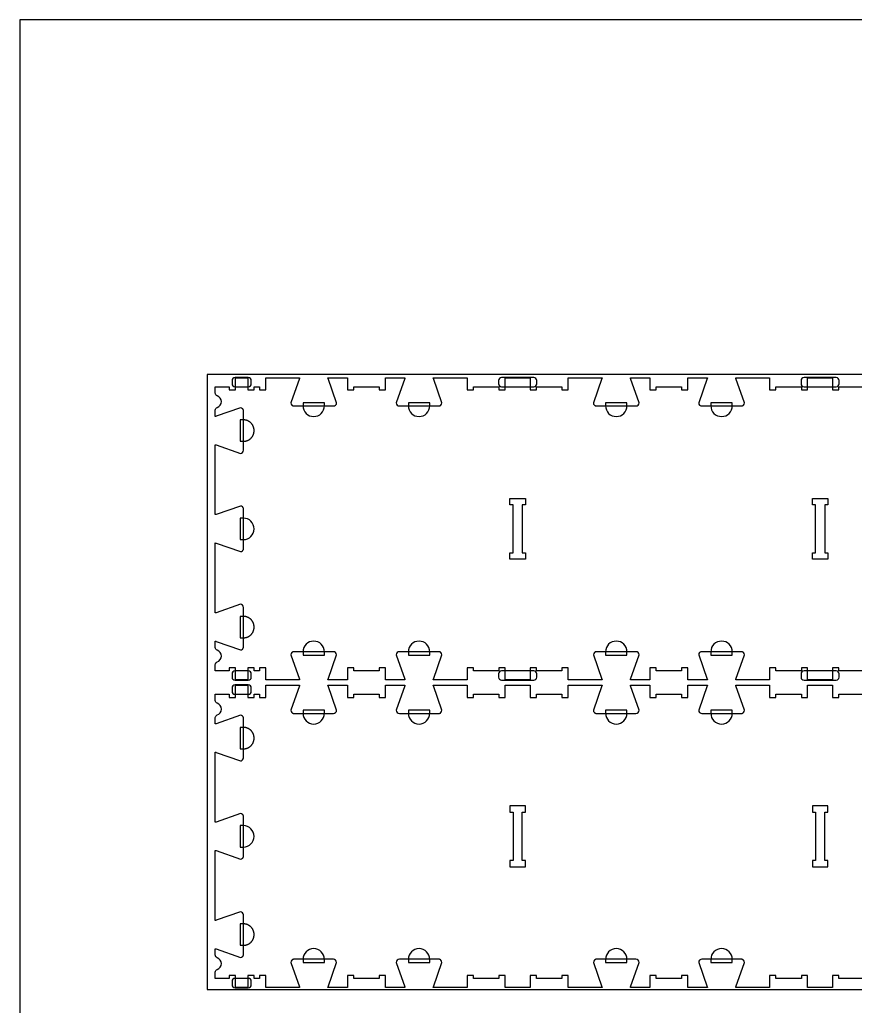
# Model space of a CAD drawing. Extents: x -37379 to -34195, y -10461 to -4867.
# Drawn here: x -37379 to -35721, y -6824 to -4867 of the extents above; entities that cross this region are included whole.
import ezdxf

# ---------------------------------------------------------------- set-up
doc = ezdxf.new("R2010")
doc.units = 0
for name, color, linetype in [('0_SHEET_SPRUCEPLY_2440X122', 1, 'CONTINUOUS'), ('3_ANYTOOL_CUTTHROUGH_INSID', 4, 'CONTINUOUS'), ('4_ANYTOOL_CUTTHROUGH_OUTSI', 5, 'CONTINUOUS'), ('5_ANYTOOL_HALF_MILL_9MM_IN', 3, 'CONTINUOUS'), ('DONOTCUT', 18, 'CONTINUOUS')]:
    doc.layers.add(name, color=color, linetype=linetype)

msp = doc.modelspace()

# ---------------------------------------------------------------- linework, layer by layer
at = {"layer": '0_SHEET_SPRUCEPLY_2440X122'}
msp.add_lwpolyline([(-37007, -5571.2), (-37007, -6791.2), (-34567, -6791.2), (-34567, -5571.2)], close=True, dxfattribs=at)
at = {"layer": '3_ANYTOOL_CUTTHROUGH_INSID', "color": 4}
for points in [[(-36406, -5816.9), (-36375.7, -5816.9), (-36375.7, -5829.4), (-36381.7, -5829.4), (-36381.7, -5924.9), (-36375.7, -5924.9), (-36375.7, -5937.4), (-36406.2, -5937.4), (-36406.2, -5924.9), (-36400.2, -5924.9), (-36400.2, -5829.4), (-36406.2, -5829.4), (-36406.2, -5816.9)], [(-35806, -5816.9), (-35775.7, -5816.9), (-35775.7, -5829.4), (-35781.7, -5829.4), (-35781.7, -5924.9), (-35775.7, -5924.9), (-35775.7, -5937.4), (-35806.2, -5937.4), (-35806.2, -5924.9), (-35800.2, -5924.9), (-35800.2, -5829.4), (-35806.2, -5829.4), (-35806.2, -5816.9)], [(-36376, -6426.9), (-36406.2, -6426.9), (-36406.2, -6439.4), (-36400.2, -6439.4), (-36400.2, -6534.9), (-36406.2, -6534.9), (-36406.2, -6547.4), (-36375.7, -6547.4), (-36375.7, -6534.9), (-36381.7, -6534.9), (-36381.7, -6439.4), (-36375.7, -6439.4), (-36375.7, -6426.9)], [(-35776, -6426.9), (-35806.2, -6426.9), (-35806.2, -6439.4), (-35800.2, -6439.4), (-35800.2, -6534.9), (-35806.2, -6534.9), (-35806.2, -6547.4), (-35775.7, -6547.4), (-35775.7, -6534.9), (-35781.7, -6534.9), (-35781.7, -6439.4), (-35775.7, -6439.4), (-35775.7, -6426.9)]]:
    msp.add_lwpolyline(points, close=True, dxfattribs=at)
at = {"layer": '4_ANYTOOL_CUTTHROUGH_OUTSI', "color": 5}
for points in [[(-35703.2, -6158.9), (-35753.7, -6158.9), (-35753.7, -6152.9), (-35766.2, -6152.9), (-35766.2, -6176.9), (-35815.7, -6176.9), (-35815.7, -6152.9), (-35828.2, -6152.9), (-35828.2, -6158.9), (-35878.7, -6158.9), (-35878.7, -6152.9), (-35891.2, -6152.9), (-35891.2, -6176.9), (-35958.4, -6176.9), (-35958.4, -6176.9, -0.061485), (-35958.2, -6175.5), (-35941.3, -6127.2), (-35941.3, -6127.2), (-35941.3, -6127.1), (-35941.3, -6127.1, 0.198912), (-35943.1, -6122.7), (-35943.2, -6122.6), (-35943.3, -6122.5), (-35943.4, -6122.4), (-35943.5, -6122.3), (-35943.6, -6122.2), (-35943.8, -6122.1), (-35943.9, -6122), (-35944, -6121.9), (-35944.1, -6121.9), (-35944.3, -6121.8), (-35944.4, -6121.7), (-35944.6, -6121.6), (-35944.7, -6121.6), (-35944.8, -6121.5), (-35945, -6121.4), (-35945.1, -6121.4), (-35945.3, -6121.3), (-35945.4, -6121.2), (-35945.5, -6121.2), (-35945.7, -6121.2), (-35945.8, -6121.1), (-35946, -6121.1), (-35946.1, -6121), (-35946.3, -6121), (-35946.4, -6121), (-35946.6, -6121), (-35946.7, -6120.9), (-35946.9, -6120.9), (-35947.1, -6120.9), (-35947.2, -6120.9), (-35947.4, -6120.9), (-35947.5, -6120.9), (-36025.5, -6120.9, 0.414214), (-36031.8, -6127.1), (-36031.8, -6127.2), (-36031.7, -6127.2), (-36014.8, -6175.5), (-36014.8, -6175.5, -0.061485), (-36014.6, -6176.9), (-36053.2, -6176.9), (-36053.2, -6152.9), (-36065.7, -6152.9), (-36065.7, -6158.9), (-36116.2, -6158.9), (-36116.2, -6152.9), (-36128.7, -6152.9), (-36128.7, -6176.9), (-36167.3, -6176.9), (-36167.3, -6176.9, -0.061485), (-36167.1, -6175.5), (-36150.2, -6127.2), (-36150.2, -6127.2), (-36150.2, -6127.1), (-36150.2, -6127.1, 0.414214), (-36156.4, -6120.9), (-36234.4, -6120.9), (-36234.6, -6120.9), (-36234.7, -6120.9), (-36234.9, -6120.9), (-36235, -6120.9), (-36235.2, -6120.9), (-36235.3, -6121), (-36235.5, -6121), (-36235.6, -6121), (-36235.8, -6121), (-36235.9, -6121.1), (-36236.1, -6121.1), (-36236.2, -6121.2), (-36236.4, -6121.2), (-36236.5, -6121.2), (-36236.7, -6121.3), (-36236.8, -6121.4), (-36236.9, -6121.4), (-36237.1, -6121.5), (-36237.2, -6121.6), (-36237.4, -6121.6), (-36237.5, -6121.7), (-36237.6, -6121.8), (-36237.8, -6121.9), (-36237.9, -6121.9), (-36238, -6122), (-36238.1, -6122.1), (-36238.3, -6122.2), (-36238.4, -6122.3), (-36238.5, -6122.4), (-36238.6, -6122.5), (-36238.7, -6122.6), (-36238.8, -6122.7, 0.198912), (-36240.7, -6127.1), (-36240.7, -6127.2), (-36240.6, -6127.2), (-36223.7, -6175.5), (-36223.7, -6175.5, -0.061485), (-36223.5, -6176.9), (-36241, -6176.9), (-36290.7, -6176.9), (-36290.7, -6152.9), (-36303.2, -6152.9), (-36303.2, -6158.9), (-36353.7, -6158.9), (-36353.7, -6152.9), (-36366.2, -6152.9), (-36366.2, -6176.9), (-36415.7, -6176.9), (-36415.7, -6152.9), (-36428.2, -6152.9), (-36428.2, -6158.9), (-36478.7, -6158.9), (-36478.7, -6152.9), (-36491.2, -6152.9), (-36491.2, -6176.9), (-36558.4, -6176.9), (-36558.4, -6176.9, -0.061485), (-36558.2, -6175.5), (-36541.3, -6127.2), (-36541.3, -6127.2), (-36541.3, -6127.1), (-36541.3, -6127.1, 0.198912), (-36543.1, -6122.7), (-36543.2, -6122.6), (-36543.3, -6122.5), (-36543.4, -6122.4), (-36543.5, -6122.3), (-36543.6, -6122.2), (-36543.8, -6122.1), (-36543.9, -6122), (-36544, -6121.9), (-36544.1, -6121.9), (-36544.3, -6121.8), (-36544.4, -6121.7), (-36544.6, -6121.6), (-36544.7, -6121.6), (-36544.8, -6121.5), (-36545, -6121.4), (-36545.1, -6121.4), (-36545.3, -6121.3), (-36545.4, -6121.2), (-36545.5, -6121.2), (-36545.7, -6121.2), (-36545.8, -6121.1), (-36546, -6121.1), (-36546.1, -6121), (-36546.3, -6121), (-36546.4, -6121), (-36546.6, -6121), (-36546.7, -6120.9), (-36546.9, -6120.9), (-36547.1, -6120.9), (-36547.2, -6120.9), (-36547.4, -6120.9), (-36547.5, -6120.9), (-36625.5, -6120.9, 0.414214), (-36631.8, -6127.1), (-36631.8, -6127.2), (-36631.7, -6127.2), (-36614.8, -6175.5), (-36614.8, -6175.5, -0.061485), (-36614.6, -6176.9), (-36653.2, -6176.9), (-36653.2, -6152.9), (-36665.7, -6152.9), (-36665.7, -6158.9), (-36716.2, -6158.9), (-36716.2, -6152.9), (-36728.7, -6152.9), (-36728.7, -6176.9), (-36767.3, -6176.9), (-36767.3, -6176.9, -0.061485), (-36767.1, -6175.5), (-36750.2, -6127.2), (-36750.2, -6127.2), (-36750.2, -6127.1), (-36750.2, -6127.1, 0.414214), (-36756.4, -6120.9), (-36834.4, -6120.9), (-36834.6, -6120.9), (-36834.7, -6120.9), (-36834.9, -6120.9), (-36835, -6120.9), (-36835.2, -6120.9), (-36835.3, -6121), (-36835.5, -6121), (-36835.6, -6121), (-36835.8, -6121), (-36835.9, -6121.1), (-36836.1, -6121.1), (-36836.2, -6121.2), (-36836.4, -6121.2), (-36836.5, -6121.2), (-36836.7, -6121.3), (-36836.8, -6121.4), (-36836.9, -6121.4), (-36837.1, -6121.5), (-36837.2, -6121.6), (-36837.4, -6121.6), (-36837.5, -6121.7), (-36837.6, -6121.8), (-36837.8, -6121.9), (-36837.9, -6121.9), (-36838, -6122), (-36838.1, -6122.1), (-36838.3, -6122.2), (-36838.4, -6122.3), (-36838.5, -6122.4), (-36838.6, -6122.5), (-36838.7, -6122.6), (-36838.8, -6122.7, 0.198912), (-36840.7, -6127.1), (-36840.7, -6127.2), (-36840.6, -6127.2), (-36823.7, -6175.5), (-36823.7, -6175.5, -0.061485), (-36823.5, -6176.9), (-36841, -6176.9), (-36890.7, -6176.9), (-36890.7, -6152.9), (-36903.2, -6152.9), (-36903.2, -6158.9), (-36913.7, -6158.9), (-36913.7, -6152.9), (-36926.2, -6152.9), (-36926.2, -6176.9), (-36950.7, -6176.9), (-36950.7, -6152.9), (-36963.2, -6152.9), (-36963.2, -6158.9), (-36990.7, -6158.9), (-36990.7, -6146.5), (-36990.7, -6146.5, -0.317837), (-36986.9, -6141.1, 0.707107), (-36986.9, -6118, -0.317837), (-36990.7, -6112.5), (-36990.7, -6100.1, -0.061485), (-36989.3, -6100.4), (-36941, -6117.3), (-36941, -6117.3), (-36941, -6117.3), (-36941, -6117.3, 0.198912), (-36936.5, -6115.5), (-36936.4, -6115.3), (-36936.3, -6115.2), (-36936.2, -6115.1), (-36936.1, -6115), (-36936, -6114.9), (-36935.9, -6114.8), (-36935.9, -6114.6), (-36935.8, -6114.5), (-36935.7, -6114.4), (-36935.6, -6114.3), (-36935.5, -6114.1), (-36935.4, -6114), (-36935.4, -6113.8), (-36935.3, -6113.7), (-36935.2, -6113.6), (-36935.2, -6113.4), (-36935.1, -6113.3), (-36935.1, -6113.1), (-36935, -6113), (-36935, -6112.8), (-36934.9, -6112.7), (-36934.9, -6112.5), (-36934.9, -6112.4), (-36934.8, -6112.2), (-36934.8, -6112.1), (-36934.8, -6111.9), (-36934.8, -6111.8), (-36934.7, -6111.6), (-36934.7, -6111.5), (-36934.7, -6111.3), (-36934.7, -6111.2), (-36934.7, -6111), (-36934.7, -6033, 0.414214), (-36941, -6026.8), (-36941, -6026.8), (-36941, -6026.8), (-36989.3, -6043.7), (-36989.3, -6043.7, -0.061485), (-36990.7, -6043.9), (-36990.7, -5905.2, -0.061485), (-36989.3, -5905.5), (-36941, -5922.4), (-36941, -5922.4), (-36941, -5922.4), (-36941, -5922.4, 0.198912), (-36936.5, -5920.6), (-36936.4, -5920.4), (-36936.3, -5920.3), (-36936.2, -5920.2), (-36936.1, -5920.1), (-36936, -5920), (-36935.9, -5919.9), (-36935.9, -5919.7), (-36935.8, -5919.6), (-36935.7, -5919.5), (-36935.6, -5919.4), (-36935.5, -5919.2), (-36935.4, -5919.1), (-36935.4, -5918.9), (-36935.3, -5918.8), (-36935.2, -5918.7), (-36935.2, -5918.5), (-36935.1, -5918.4), (-36935.1, -5918.2), (-36935, -5918.1), (-36935, -5917.9), (-36934.9, -5917.8), (-36934.9, -5917.6), (-36934.9, -5917.5), (-36934.8, -5917.3), (-36934.8, -5917.2), (-36934.8, -5917), (-36934.8, -5916.9), (-36934.7, -5916.7), (-36934.7, -5916.6), (-36934.7, -5916.4), (-36934.7, -5916.3), (-36934.7, -5916.1), (-36934.7, -5838.1), (-36934.7, -5838), (-36934.7, -5837.8), (-36934.7, -5837.7), (-36934.7, -5837.5), (-36934.8, -5837.4), (-36934.8, -5837.2), (-36934.8, -5837.1), (-36934.8, -5836.9), (-36934.9, -5836.8), (-36934.9, -5836.6), (-36934.9, -5836.5), (-36935, -5836.3), (-36935, -5836.2), (-36935.1, -5836), (-36935.1, -5835.9), (-36935.2, -5835.7), (-36935.2, -5835.6), (-36935.3, -5835.5), (-36935.4, -5835.3), (-36935.4, -5835.2), (-36935.5, -5835), (-36935.6, -5834.9), (-36935.7, -5834.8), (-36935.8, -5834.7), (-36935.9, -5834.5), (-36935.9, -5834.4), (-36936, -5834.3), (-36936.1, -5834.2), (-36936.2, -5834), (-36936.3, -5833.9), (-36936.4, -5833.8), (-36936.5, -5833.7, 0.198912), (-36941, -5831.9), (-36941, -5831.9), (-36941, -5831.9), (-36989.3, -5848.8), (-36989.3, -5848.8, -0.061485), (-36990.7, -5849), (-36990.7, -5710.3, -0.061485), (-36989.3, -5710.6), (-36941, -5727.5), (-36941, -5727.5), (-36941, -5727.5, 0.414214), (-36934.7, -5721.2), (-36934.7, -5643.2), (-36934.7, -5643.1), (-36934.7, -5642.9), (-36934.7, -5642.8), (-36934.7, -5642.6), (-36934.8, -5642.5), (-36934.8, -5642.3), (-36934.8, -5642.2), (-36934.8, -5642), (-36934.9, -5641.9), (-36934.9, -5641.7), (-36934.9, -5641.6), (-36935, -5641.4), (-36935, -5641.3), (-36935.1, -5641.1), (-36935.1, -5641), (-36935.2, -5640.8), (-36935.2, -5640.7), (-36935.3, -5640.6), (-36935.4, -5640.4), (-36935.4, -5640.3), (-36935.5, -5640.1), (-36935.6, -5640), (-36935.7, -5639.9), (-36935.8, -5639.8), (-36935.9, -5639.6), (-36935.9, -5639.5), (-36936, -5639.4), (-36936.1, -5639.3), (-36936.2, -5639.1), (-36936.3, -5639), (-36936.4, -5638.9), (-36936.5, -5638.8, 0.198912), (-36941, -5637), (-36941, -5637), (-36941, -5637), (-36989.3, -5653.9), (-36989.3, -5653.9, -0.061485), (-36990.7, -5654.1), (-36990.7, -5641.7, -0.317837), (-36986.9, -5636.3, 0.707107), (-36986.9, -5613.2, -0.317837), (-36990.7, -5607.8), (-36990.7, -5595.4), (-36963.2, -5595.4), (-36963.2, -5601.4), (-36950.7, -5601.4), (-36950.7, -5577.4), (-36926.2, -5577.4), (-36926.2, -5601.4), (-36913.7, -5601.4), (-36913.7, -5595.4), (-36903.2, -5595.4), (-36903.2, -5601.4), (-36890.7, -5601.4), (-36890.7, -5577.4), (-36823.5, -5577.4), (-36823.5, -5577.4, -0.061485), (-36823.7, -5578.8), (-36840.6, -5627.1), (-36840.7, -5627.1), (-36840.7, -5627.1), (-36840.7, -5627.1, 0.198912), (-36838.8, -5631.6), (-36838.7, -5631.7), (-36838.6, -5631.8), (-36838.5, -5631.9), (-36838.4, -5632), (-36838.3, -5632.1), (-36838.1, -5632.1), (-36838, -5632.2), (-36837.9, -5632.3), (-36837.8, -5632.4), (-36837.6, -5632.5), (-36837.5, -5632.6), (-36837.4, -5632.6), (-36837.2, -5632.7), (-36837.1, -5632.8), (-36836.9, -5632.8), (-36836.8, -5632.9), (-36836.7, -5633), (-36836.5, -5633), (-36836.4, -5633.1), (-36836.2, -5633.1), (-36836.1, -5633.2), (-36835.9, -5633.2), (-36835.8, -5633.2), (-36835.6, -5633.3), (-36835.5, -5633.3), (-36835.3, -5633.3), (-36835.2, -5633.3), (-36835, -5633.4), (-36834.9, -5633.4), (-36834.7, -5633.4), (-36834.6, -5633.4), (-36834.4, -5633.4), (-36756.4, -5633.4, 0.414214), (-36750.2, -5627.1), (-36750.2, -5627.1), (-36750.2, -5627.1), (-36767.1, -5578.8), (-36767.1, -5578.8, -0.061485), (-36767.3, -5577.4), (-36728.7, -5577.4), (-36728.7, -5601.4), (-36716.2, -5601.4), (-36716.2, -5595.4), (-36665.7, -5595.4), (-36665.7, -5601.4), (-36653.2, -5601.4), (-36653.2, -5577.4), (-36614.6, -5577.4), (-36614.6, -5577.4, -0.061485), (-36614.8, -5578.8), (-36631.7, -5627.1), (-36631.8, -5627.1), (-36631.8, -5627.1), (-36631.8, -5627.1, 0.414214), (-36625.5, -5633.4), (-36547.5, -5633.4), (-36547.4, -5633.4), (-36547.2, -5633.4), (-36547.1, -5633.4), (-36546.9, -5633.4), (-36546.7, -5633.3), (-36546.6, -5633.3), (-36546.4, -5633.3), (-36546.3, -5633.3), (-36546.1, -5633.2), (-36546, -5633.2), (-36545.8, -5633.2), (-36545.7, -5633.1), (-36545.5, -5633.1), (-36545.4, -5633), (-36545.3, -5633), (-36545.1, -5632.9), (-36545, -5632.8), (-36544.8, -5632.8), (-36544.7, -5632.7), (-36544.6, -5632.6), (-36544.4, -5632.6), (-36544.3, -5632.5), (-36544.1, -5632.4), (-36544, -5632.3), (-36543.9, -5632.2), (-36543.8, -5632.1), (-36543.6, -5632.1), (-36543.5, -5632), (-36543.4, -5631.9), (-36543.3, -5631.8), (-36543.2, -5631.7), (-36543.1, -5631.6, 0.198912), (-36541.3, -5627.1), (-36541.3, -5627.1), (-36541.3, -5627.1), (-36558.2, -5578.8), (-36558.2, -5578.8, -0.061485), (-36558.4, -5577.4), (-36491.2, -5577.4), (-36491.2, -5601.4), (-36478.7, -5601.4), (-36478.7, -5595.4), (-36428.2, -5595.4), (-36428.2, -5601.4), (-36415.7, -5601.4), (-36415.7, -5577.4), (-36366.2, -5577.4), (-36366.2, -5601.4), (-36353.7, -5601.4), (-36353.7, -5595.4), (-36303.2, -5595.4), (-36303.2, -5601.4), (-36290.7, -5601.4), (-36290.7, -5577.4), (-36223.5, -5577.4), (-36223.5, -5577.4, -0.061485), (-36223.7, -5578.8), (-36240.6, -5627.1), (-36240.7, -5627.1), (-36240.7, -5627.1), (-36240.7, -5627.1, 0.198912), (-36238.8, -5631.6), (-36238.7, -5631.7), (-36238.6, -5631.8), (-36238.5, -5631.9), (-36238.4, -5632), (-36238.3, -5632.1), (-36238.1, -5632.1), (-36238, -5632.2), (-36237.9, -5632.3), (-36237.8, -5632.4), (-36237.6, -5632.5), (-36237.5, -5632.6), (-36237.4, -5632.6), (-36237.2, -5632.7), (-36237.1, -5632.8), (-36236.9, -5632.8), (-36236.8, -5632.9), (-36236.7, -5633), (-36236.5, -5633), (-36236.4, -5633.1), (-36236.2, -5633.1), (-36236.1, -5633.2), (-36235.9, -5633.2), (-36235.8, -5633.2), (-36235.6, -5633.3), (-36235.5, -5633.3), (-36235.3, -5633.3), (-36235.2, -5633.3), (-36235, -5633.4), (-36234.9, -5633.4), (-36234.7, -5633.4), (-36234.6, -5633.4), (-36234.4, -5633.4), (-36156.4, -5633.4, 0.414214), (-36150.2, -5627.1), (-36150.2, -5627.1), (-36150.2, -5627.1), (-36167.1, -5578.8), (-36167.1, -5578.8, -0.061485), (-36167.3, -5577.4), (-36128.7, -5577.4), (-36128.7, -5601.4), (-36116.2, -5601.4), (-36116.2, -5595.4), (-36065.7, -5595.4), (-36065.7, -5601.4), (-36053.2, -5601.4), (-36053.2, -5577.4), (-36014.6, -5577.4), (-36014.6, -5577.4, -0.061485), (-36014.8, -5578.8), (-36031.7, -5627.1), (-36031.8, -5627.1), (-36031.8, -5627.1), (-36031.8, -5627.1, 0.414214), (-36025.5, -5633.4), (-35947.5, -5633.4), (-35947.4, -5633.4), (-35947.2, -5633.4), (-35947.1, -5633.4), (-35946.9, -5633.4), (-35946.7, -5633.3), (-35946.6, -5633.3), (-35946.4, -5633.3), (-35946.3, -5633.3), (-35946.1, -5633.2), (-35946, -5633.2), (-35945.8, -5633.2), (-35945.7, -5633.1), (-35945.5, -5633.1), (-35945.4, -5633), (-35945.3, -5633), (-35945.1, -5632.9), (-35945, -5632.8), (-35944.8, -5632.8), (-35944.7, -5632.7), (-35944.6, -5632.6), (-35944.4, -5632.6), (-35944.3, -5632.5), (-35944.1, -5632.4), (-35944, -5632.3), (-35943.9, -5632.2), (-35943.8, -5632.1), (-35943.6, -5632.1), (-35943.5, -5632), (-35943.4, -5631.9), (-35943.3, -5631.8), (-35943.2, -5631.7), (-35943.1, -5631.6, 0.198912), (-35941.3, -5627.1), (-35941.3, -5627.1), (-35941.3, -5627.1), (-35958.2, -5578.8), (-35958.2, -5578.8, -0.061485), (-35958.4, -5577.4), (-35891.2, -5577.4), (-35891.2, -5601.4), (-35878.7, -5601.4), (-35878.7, -5595.4), (-35828.2, -5595.4), (-35828.2, -5601.4), (-35815.7, -5601.4), (-35815.7, -5577.4), (-35766.2, -5577.4), (-35766.2, -5601.4), (-35753.7, -5601.4), (-35753.7, -5595.4), (-35703.2, -5595.4)], [(-35703.2, -6768.9), (-35753.7, -6768.9), (-35753.7, -6762.9), (-35766.2, -6762.9), (-35766.2, -6786.9), (-35815.7, -6786.9), (-35815.7, -6762.9), (-35828.2, -6762.9), (-35828.2, -6768.9), (-35878.7, -6768.9), (-35878.7, -6762.9), (-35891.2, -6762.9), (-35891.2, -6786.9), (-35958.4, -6786.9), (-35958.4, -6786.9, -0.061485), (-35958.2, -6785.5), (-35941.3, -6737.2), (-35941.3, -6737.2), (-35941.3, -6737.1), (-35941.3, -6737.1, 0.198912), (-35943.1, -6732.7), (-35943.2, -6732.6), (-35943.3, -6732.5), (-35943.4, -6732.4), (-35943.5, -6732.3), (-35943.6, -6732.2), (-35943.8, -6732.1), (-35943.9, -6732), (-35944, -6731.9), (-35944.1, -6731.9), (-35944.3, -6731.8), (-35944.4, -6731.7), (-35944.6, -6731.6), (-35944.7, -6731.6), (-35944.8, -6731.5), (-35945, -6731.4), (-35945.1, -6731.4), (-35945.3, -6731.3), (-35945.4, -6731.2), (-35945.5, -6731.2), (-35945.7, -6731.2), (-35945.8, -6731.1), (-35946, -6731.1), (-35946.1, -6731), (-35946.3, -6731), (-35946.4, -6731), (-35946.6, -6731), (-35946.7, -6730.9), (-35946.9, -6730.9), (-35947.1, -6730.9), (-35947.2, -6730.9), (-35947.4, -6730.9), (-35947.5, -6730.9), (-36025.5, -6730.9, 0.414214), (-36031.8, -6737.1), (-36031.8, -6737.2), (-36031.7, -6737.2), (-36014.8, -6785.5), (-36014.8, -6785.5, -0.061485), (-36014.6, -6786.9), (-36053.2, -6786.9), (-36053.2, -6762.9), (-36065.7, -6762.9), (-36065.7, -6768.9), (-36116.2, -6768.9), (-36116.2, -6762.9), (-36128.7, -6762.9), (-36128.7, -6786.9), (-36167.3, -6786.9), (-36167.3, -6786.9, -0.061485), (-36167.1, -6785.5), (-36150.2, -6737.2), (-36150.2, -6737.2), (-36150.2, -6737.1), (-36150.2, -6737.1, 0.414214), (-36156.4, -6730.9), (-36234.4, -6730.9), (-36234.6, -6730.9), (-36234.7, -6730.9), (-36234.9, -6730.9), (-36235, -6730.9), (-36235.2, -6730.9), (-36235.3, -6731), (-36235.5, -6731), (-36235.6, -6731), (-36235.8, -6731), (-36235.9, -6731.1), (-36236.1, -6731.1), (-36236.2, -6731.2), (-36236.4, -6731.2), (-36236.5, -6731.2), (-36236.7, -6731.3), (-36236.8, -6731.4), (-36236.9, -6731.4), (-36237.1, -6731.5), (-36237.2, -6731.6), (-36237.4, -6731.6), (-36237.5, -6731.7), (-36237.6, -6731.8), (-36237.8, -6731.9), (-36237.9, -6731.9), (-36238, -6732), (-36238.1, -6732.1), (-36238.3, -6732.2), (-36238.4, -6732.3), (-36238.5, -6732.4), (-36238.6, -6732.5), (-36238.7, -6732.6), (-36238.8, -6732.7, 0.198912), (-36240.7, -6737.1), (-36240.7, -6737.2), (-36240.6, -6737.2), (-36223.7, -6785.5), (-36223.7, -6785.5, -0.061485), (-36223.5, -6786.9), (-36241, -6786.9), (-36290.7, -6786.9), (-36290.7, -6762.9), (-36303.2, -6762.9), (-36303.2, -6768.9), (-36353.7, -6768.9), (-36353.7, -6762.9), (-36366.2, -6762.9), (-36366.2, -6786.9), (-36415.7, -6786.9), (-36415.7, -6762.9), (-36428.2, -6762.9), (-36428.2, -6768.9), (-36478.7, -6768.9), (-36478.7, -6762.9), (-36491.2, -6762.9), (-36491.2, -6786.9), (-36558.4, -6786.9), (-36558.4, -6786.9, -0.061485), (-36558.2, -6785.5), (-36541.3, -6737.2), (-36541.3, -6737.2), (-36541.3, -6737.1), (-36541.3, -6737.1, 0.198912), (-36543.1, -6732.7), (-36543.2, -6732.6), (-36543.3, -6732.5), (-36543.4, -6732.4), (-36543.5, -6732.3), (-36543.6, -6732.2), (-36543.8, -6732.1), (-36543.9, -6732), (-36544, -6731.9), (-36544.1, -6731.9), (-36544.3, -6731.8), (-36544.4, -6731.7), (-36544.6, -6731.6), (-36544.7, -6731.6), (-36544.8, -6731.5), (-36545, -6731.4), (-36545.1, -6731.4), (-36545.3, -6731.3), (-36545.4, -6731.2), (-36545.5, -6731.2), (-36545.7, -6731.2), (-36545.8, -6731.1), (-36546, -6731.1), (-36546.1, -6731), (-36546.3, -6731), (-36546.4, -6731), (-36546.6, -6731), (-36546.7, -6730.9), (-36546.9, -6730.9), (-36547.1, -6730.9), (-36547.2, -6730.9), (-36547.4, -6730.9), (-36547.5, -6730.9), (-36625.5, -6730.9, 0.414214), (-36631.8, -6737.1), (-36631.8, -6737.2), (-36631.7, -6737.2), (-36614.8, -6785.5), (-36614.8, -6785.5, -0.061485), (-36614.6, -6786.9), (-36653.2, -6786.9), (-36653.2, -6762.9), (-36665.7, -6762.9), (-36665.7, -6768.9), (-36716.2, -6768.9), (-36716.2, -6762.9), (-36728.7, -6762.9), (-36728.7, -6786.9), (-36767.3, -6786.9), (-36767.3, -6786.9, -0.061485), (-36767.1, -6785.5), (-36750.2, -6737.2), (-36750.2, -6737.2), (-36750.2, -6737.1), (-36750.2, -6737.1, 0.414214), (-36756.4, -6730.9), (-36834.4, -6730.9), (-36834.6, -6730.9), (-36834.7, -6730.9), (-36834.9, -6730.9), (-36835, -6730.9), (-36835.2, -6730.9), (-36835.3, -6731), (-36835.5, -6731), (-36835.6, -6731), (-36835.8, -6731), (-36835.9, -6731.1), (-36836.1, -6731.1), (-36836.2, -6731.2), (-36836.4, -6731.2), (-36836.5, -6731.2), (-36836.7, -6731.3), (-36836.8, -6731.4), (-36836.9, -6731.4), (-36837.1, -6731.5), (-36837.2, -6731.6), (-36837.4, -6731.6), (-36837.5, -6731.7), (-36837.6, -6731.8), (-36837.8, -6731.9), (-36837.9, -6731.9), (-36838, -6732), (-36838.1, -6732.1), (-36838.3, -6732.2), (-36838.4, -6732.3), (-36838.5, -6732.4), (-36838.6, -6732.5), (-36838.7, -6732.6), (-36838.8, -6732.7, 0.198912), (-36840.7, -6737.1), (-36840.7, -6737.2), (-36840.6, -6737.2), (-36823.7, -6785.5), (-36823.7, -6785.5, -0.061485), (-36823.5, -6786.9), (-36841, -6786.9), (-36890.7, -6786.9), (-36890.7, -6762.9), (-36903.2, -6762.9), (-36903.2, -6768.9), (-36913.7, -6768.9), (-36913.7, -6762.9), (-36926.2, -6762.9), (-36926.2, -6786.9), (-36950.7, -6786.9), (-36950.7, -6762.9), (-36963.2, -6762.9), (-36963.2, -6768.9), (-36990.7, -6768.9), (-36990.7, -6756.5), (-36990.7, -6756.5, -0.317837), (-36986.9, -6751.1, 0.707107), (-36986.9, -6728, -0.317837), (-36990.7, -6722.5), (-36990.7, -6710.1, -0.061485), (-36989.3, -6710.4), (-36941, -6727.3), (-36941, -6727.3), (-36941, -6727.3), (-36941, -6727.3, 0.198912), (-36936.5, -6725.5), (-36936.4, -6725.3), (-36936.3, -6725.2), (-36936.2, -6725.1), (-36936.1, -6725), (-36936, -6724.9), (-36935.9, -6724.8), (-36935.9, -6724.6), (-36935.8, -6724.5), (-36935.7, -6724.4), (-36935.6, -6724.3), (-36935.5, -6724.1), (-36935.4, -6724), (-36935.4, -6723.8), (-36935.3, -6723.7), (-36935.2, -6723.6), (-36935.2, -6723.4), (-36935.1, -6723.3), (-36935.1, -6723.1), (-36935, -6723), (-36935, -6722.8), (-36934.9, -6722.7), (-36934.9, -6722.5), (-36934.9, -6722.4), (-36934.8, -6722.2), (-36934.8, -6722.1), (-36934.8, -6721.9), (-36934.8, -6721.8), (-36934.7, -6721.6), (-36934.7, -6721.5), (-36934.7, -6721.3), (-36934.7, -6721.2), (-36934.7, -6721), (-36934.7, -6643, 0.414214), (-36941, -6636.8), (-36941, -6636.8), (-36941, -6636.8), (-36989.3, -6653.7), (-36989.3, -6653.7, -0.061485), (-36990.7, -6653.9), (-36990.7, -6515.2, -0.061485), (-36989.3, -6515.5), (-36941, -6532.4), (-36941, -6532.4), (-36941, -6532.4), (-36941, -6532.4, 0.198912), (-36936.5, -6530.6), (-36936.4, -6530.4), (-36936.3, -6530.3), (-36936.2, -6530.2), (-36936.1, -6530.1), (-36936, -6530), (-36935.9, -6529.9), (-36935.9, -6529.7), (-36935.8, -6529.6), (-36935.7, -6529.5), (-36935.6, -6529.4), (-36935.5, -6529.2), (-36935.4, -6529.1), (-36935.4, -6528.9), (-36935.3, -6528.8), (-36935.2, -6528.7), (-36935.2, -6528.5), (-36935.1, -6528.4), (-36935.1, -6528.2), (-36935, -6528.1), (-36935, -6527.9), (-36934.9, -6527.8), (-36934.9, -6527.6), (-36934.9, -6527.5), (-36934.8, -6527.3), (-36934.8, -6527.2), (-36934.8, -6527), (-36934.8, -6526.9), (-36934.7, -6526.7), (-36934.7, -6526.6), (-36934.7, -6526.4), (-36934.7, -6526.3), (-36934.7, -6526.1), (-36934.7, -6448.1), (-36934.7, -6448), (-36934.7, -6447.8), (-36934.7, -6447.7), (-36934.7, -6447.5), (-36934.8, -6447.4), (-36934.8, -6447.2), (-36934.8, -6447.1), (-36934.8, -6446.9), (-36934.9, -6446.8), (-36934.9, -6446.6), (-36934.9, -6446.5), (-36935, -6446.3), (-36935, -6446.2), (-36935.1, -6446), (-36935.1, -6445.9), (-36935.2, -6445.7), (-36935.2, -6445.6), (-36935.3, -6445.5), (-36935.4, -6445.3), (-36935.4, -6445.2), (-36935.5, -6445), (-36935.6, -6444.9), (-36935.7, -6444.8), (-36935.8, -6444.7), (-36935.9, -6444.5), (-36935.9, -6444.4), (-36936, -6444.3), (-36936.1, -6444.2), (-36936.2, -6444), (-36936.3, -6443.9), (-36936.4, -6443.8), (-36936.5, -6443.7, 0.198912), (-36941, -6441.9), (-36941, -6441.9), (-36941, -6441.9), (-36989.3, -6458.8), (-36989.3, -6458.8, -0.061485), (-36990.7, -6459), (-36990.7, -6320.3, -0.061485), (-36989.3, -6320.6), (-36941, -6337.5), (-36941, -6337.5), (-36941, -6337.5), (-36941, -6337.5, 0.414214), (-36934.7, -6331.2), (-36934.7, -6253.2), (-36934.7, -6253.1), (-36934.7, -6252.9), (-36934.7, -6252.8), (-36934.7, -6252.6), (-36934.8, -6252.5), (-36934.8, -6252.3), (-36934.8, -6252.2), (-36934.8, -6252), (-36934.9, -6251.9), (-36934.9, -6251.7), (-36934.9, -6251.6), (-36935, -6251.4), (-36935, -6251.3), (-36935.1, -6251.1), (-36935.1, -6251), (-36935.2, -6250.8), (-36935.2, -6250.7), (-36935.3, -6250.6), (-36935.4, -6250.4), (-36935.4, -6250.3), (-36935.5, -6250.1), (-36935.6, -6250), (-36935.7, -6249.9), (-36935.8, -6249.8), (-36935.9, -6249.6), (-36935.9, -6249.5), (-36936, -6249.4), (-36936.1, -6249.3), (-36936.2, -6249.1), (-36936.3, -6249), (-36936.4, -6248.9), (-36936.5, -6248.8, 0.198912), (-36941, -6247), (-36941, -6247), (-36941, -6247), (-36989.3, -6263.9), (-36989.3, -6263.9, -0.061485), (-36990.7, -6264.1), (-36990.7, -6251.7, -0.317837), (-36986.9, -6246.3, 0.707107), (-36986.9, -6223.2, -0.317837), (-36990.7, -6217.8), (-36990.7, -6205.4), (-36963.2, -6205.4), (-36963.2, -6211.4), (-36950.7, -6211.4), (-36950.7, -6187.4), (-36926.2, -6187.4), (-36926.2, -6211.4), (-36913.7, -6211.4), (-36913.7, -6205.4), (-36903.2, -6205.4), (-36903.2, -6211.4), (-36890.7, -6211.4), (-36890.7, -6187.4), (-36823.5, -6187.4), (-36823.5, -6187.4, -0.061485), (-36823.7, -6188.8), (-36840.6, -6237.1), (-36840.7, -6237.1), (-36840.7, -6237.1), (-36840.7, -6237.1, 0.198912), (-36838.8, -6241.6), (-36838.7, -6241.7), (-36838.6, -6241.8), (-36838.5, -6241.9), (-36838.4, -6242), (-36838.3, -6242.1), (-36838.1, -6242.1), (-36838, -6242.2), (-36837.9, -6242.3), (-36837.8, -6242.4), (-36837.6, -6242.5), (-36837.5, -6242.6), (-36837.4, -6242.6), (-36837.2, -6242.7), (-36837.1, -6242.8), (-36836.9, -6242.8), (-36836.8, -6242.9), (-36836.7, -6243), (-36836.5, -6243), (-36836.4, -6243.1), (-36836.2, -6243.1), (-36836.1, -6243.2), (-36835.9, -6243.2), (-36835.8, -6243.2), (-36835.6, -6243.3), (-36835.5, -6243.3), (-36835.3, -6243.3), (-36835.2, -6243.3), (-36835, -6243.4), (-36834.9, -6243.4), (-36834.7, -6243.4), (-36834.6, -6243.4), (-36834.4, -6243.4), (-36756.4, -6243.4, 0.414214), (-36750.2, -6237.1), (-36750.2, -6237.1), (-36750.2, -6237.1), (-36767.1, -6188.8), (-36767.1, -6188.8, -0.061485), (-36767.3, -6187.4), (-36728.7, -6187.4), (-36728.7, -6211.4), (-36716.2, -6211.4), (-36716.2, -6205.4), (-36665.7, -6205.4), (-36665.7, -6211.4), (-36653.2, -6211.4), (-36653.2, -6187.4), (-36614.6, -6187.4), (-36614.6, -6187.4, -0.061485), (-36614.8, -6188.8), (-36631.7, -6237.1), (-36631.8, -6237.1), (-36631.8, -6237.1), (-36631.8, -6237.1, 0.414214), (-36625.5, -6243.4), (-36547.5, -6243.4), (-36547.4, -6243.4), (-36547.2, -6243.4), (-36547.1, -6243.4), (-36546.9, -6243.4), (-36546.7, -6243.3), (-36546.6, -6243.3), (-36546.4, -6243.3), (-36546.3, -6243.3), (-36546.1, -6243.2), (-36546, -6243.2), (-36545.8, -6243.2), (-36545.7, -6243.1), (-36545.5, -6243.1), (-36545.4, -6243), (-36545.3, -6243), (-36545.1, -6242.9), (-36545, -6242.8), (-36544.8, -6242.8), (-36544.7, -6242.7), (-36544.6, -6242.6), (-36544.4, -6242.6), (-36544.3, -6242.5), (-36544.1, -6242.4), (-36544, -6242.3), (-36543.9, -6242.2), (-36543.8, -6242.1), (-36543.6, -6242.1), (-36543.5, -6242), (-36543.4, -6241.9), (-36543.3, -6241.8), (-36543.2, -6241.7), (-36543.1, -6241.6, 0.198912), (-36541.3, -6237.1), (-36541.3, -6237.1), (-36541.3, -6237.1), (-36558.2, -6188.8), (-36558.2, -6188.8, -0.061485), (-36558.4, -6187.4), (-36491.2, -6187.4), (-36491.2, -6211.4), (-36478.7, -6211.4), (-36478.7, -6205.4), (-36428.2, -6205.4), (-36428.2, -6211.4), (-36415.7, -6211.4), (-36415.7, -6187.4), (-36366.2, -6187.4), (-36366.2, -6211.4), (-36353.7, -6211.4), (-36353.7, -6205.4), (-36303.2, -6205.4), (-36303.2, -6211.4), (-36290.7, -6211.4), (-36290.7, -6187.4), (-36223.5, -6187.4), (-36223.5, -6187.4, -0.061485), (-36223.7, -6188.8), (-36240.6, -6237.1), (-36240.7, -6237.1), (-36240.7, -6237.1), (-36240.7, -6237.1, 0.198912), (-36238.8, -6241.6), (-36238.7, -6241.7), (-36238.6, -6241.8), (-36238.5, -6241.9), (-36238.4, -6242), (-36238.3, -6242.1), (-36238.1, -6242.1), (-36238, -6242.2), (-36237.9, -6242.3), (-36237.8, -6242.4), (-36237.6, -6242.5), (-36237.5, -6242.6), (-36237.4, -6242.6), (-36237.2, -6242.7), (-36237.1, -6242.8), (-36236.9, -6242.8), (-36236.8, -6242.9), (-36236.7, -6243), (-36236.5, -6243), (-36236.4, -6243.1), (-36236.2, -6243.1), (-36236.1, -6243.2), (-36235.9, -6243.2), (-36235.8, -6243.2), (-36235.6, -6243.3), (-36235.5, -6243.3), (-36235.3, -6243.3), (-36235.2, -6243.3), (-36235, -6243.4), (-36234.9, -6243.4), (-36234.7, -6243.4), (-36234.6, -6243.4), (-36234.4, -6243.4), (-36156.4, -6243.4, 0.414214), (-36150.2, -6237.1), (-36150.2, -6237.1), (-36150.2, -6237.1), (-36167.1, -6188.8), (-36167.1, -6188.8, -0.061485), (-36167.3, -6187.4), (-36128.7, -6187.4), (-36128.7, -6211.4), (-36116.2, -6211.4), (-36116.2, -6205.4), (-36065.7, -6205.4), (-36065.7, -6211.4), (-36053.2, -6211.4), (-36053.2, -6187.4), (-36014.6, -6187.4), (-36014.6, -6187.4, -0.061485), (-36014.8, -6188.8), (-36031.7, -6237.1), (-36031.8, -6237.1), (-36031.8, -6237.1), (-36031.8, -6237.1, 0.414214), (-36025.5, -6243.4), (-35947.5, -6243.4), (-35947.4, -6243.4), (-35947.2, -6243.4), (-35947.1, -6243.4), (-35946.9, -6243.4), (-35946.7, -6243.3), (-35946.6, -6243.3), (-35946.4, -6243.3), (-35946.3, -6243.3), (-35946.1, -6243.2), (-35946, -6243.2), (-35945.8, -6243.2), (-35945.7, -6243.1), (-35945.5, -6243.1), (-35945.4, -6243), (-35945.3, -6243), (-35945.1, -6242.9), (-35945, -6242.8), (-35944.8, -6242.8), (-35944.7, -6242.7), (-35944.6, -6242.6), (-35944.4, -6242.6), (-35944.3, -6242.5), (-35944.1, -6242.4), (-35944, -6242.3), (-35943.9, -6242.2), (-35943.8, -6242.1), (-35943.6, -6242.1), (-35943.5, -6242), (-35943.4, -6241.9), (-35943.3, -6241.8), (-35943.2, -6241.7), (-35943.1, -6241.6, 0.198912), (-35941.3, -6237.1), (-35941.3, -6237.1), (-35941.3, -6237.1), (-35958.2, -6188.8), (-35958.2, -6188.8, -0.061485), (-35958.4, -6187.4), (-35891.2, -6187.4), (-35891.2, -6211.4), (-35878.7, -6211.4), (-35878.7, -6205.4), (-35828.2, -6205.4), (-35828.2, -6211.4), (-35815.7, -6211.4), (-35815.7, -6187.4), (-35766.2, -6187.4), (-35766.2, -6211.4), (-35753.7, -6211.4), (-35753.7, -6205.4), (-35703.2, -6205.4)]]:
    msp.add_lwpolyline(points, format="xyb", dxfattribs=at)
at = {"layer": '5_ANYTOOL_HALF_MILL_9MM_IN', "color": 3}
for points in [[(-36951.6, -5576.9, 0.414214), (-36957.6, -5582.9), (-36957.6, -5589.4, 0.414214), (-36951.6, -5595.4), (-36925.3, -5595.4, 0.414214), (-36919.3, -5589.4), (-36919.3, -5582.9, 0.414214), (-36925.3, -5576.9)], [(-36422.8, -5576.9, 0.414214), (-36428.8, -5582.9), (-36428.8, -5589.4, 0.414214), (-36422.8, -5595.4), (-36359.1, -5595.4, 0.414214), (-36353.1, -5589.4), (-36353.1, -5582.9, 0.414214), (-36359.1, -5576.9)], [(-35822.8, -5576.9, 0.414214), (-35828.8, -5582.9), (-35828.8, -5589.4, 0.414214), (-35822.8, -5595.4), (-35759.1, -5595.4, 0.414214), (-35753.1, -5589.4), (-35753.1, -5582.9, 0.414214), (-35759.1, -5576.9)], [(-36816.7, -5633.1, 1), (-36774.2, -5633.1), (-36774.2, -5632.9), (-36774.2, -5626.9), (-36816.7, -5626.9), (-36816.7, -5632.9), (-36816.7, -5633.1)], [(-36607.8, -5633.1, 1), (-36565.3, -5633.1), (-36565.3, -5632.9), (-36565.3, -5626.9), (-36607.8, -5626.9), (-36607.8, -5632.9), (-36607.8, -5633.1)], [(-36216.7, -5633.1, 1), (-36174.2, -5633.1), (-36174.2, -5632.9), (-36174.2, -5626.9), (-36216.7, -5626.9), (-36216.7, -5632.9), (-36216.7, -5633.1)], [(-36007.8, -5633.1, 1), (-35965.3, -5633.1), (-35965.3, -5632.9), (-35965.3, -5626.9), (-36007.8, -5626.9), (-36007.8, -5632.9), (-36007.8, -5633.1)], [(-36935, -5898.4, 1), (-36935, -5855.9), (-36935.2, -5855.9), (-36941.2, -5855.9), (-36941.2, -5898.4), (-36935.2, -5898.4), (-36935, -5898.4)], [(-36774.2, -6121.1, 1), (-36816.7, -6121.1), (-36816.7, -6121.4), (-36816.7, -6127.4), (-36774.2, -6127.4), (-36774.2, -6121.4), (-36774.2, -6121.1)], [(-36565.3, -6121.1, 1), (-36607.8, -6121.1), (-36607.8, -6121.4), (-36607.8, -6127.4), (-36565.3, -6127.4), (-36565.3, -6121.4), (-36565.3, -6121.1)], [(-36174.2, -6121.1, 1), (-36216.7, -6121.1), (-36216.7, -6121.4), (-36216.7, -6127.4), (-36174.2, -6127.4), (-36174.2, -6121.4), (-36174.2, -6121.1)], [(-35965.3, -6121.1, 1), (-36007.8, -6121.1), (-36007.8, -6121.4), (-36007.8, -6127.4), (-35965.3, -6127.4), (-35965.3, -6121.4), (-35965.3, -6121.1)], [(-36951.6, -6158.9, 0.414214), (-36957.6, -6164.9), (-36957.6, -6171.4, 0.414214), (-36951.6, -6177.4), (-36925.3, -6177.4, 0.414214), (-36919.3, -6171.4), (-36919.3, -6164.9, 0.414214), (-36925.3, -6158.9)], [(-36422.8, -6158.9, 0.414214), (-36428.8, -6164.9), (-36428.8, -6171.4, 0.414214), (-36422.8, -6177.4), (-36359.1, -6177.4, 0.414214), (-36353.1, -6171.4), (-36353.1, -6164.9, 0.414214), (-36359.1, -6158.9)], [(-35822.8, -6158.9, 0.414214), (-35828.8, -6164.9), (-35828.8, -6171.4, 0.414214), (-35822.8, -6177.4), (-35759.1, -6177.4, 0.414214), (-35753.1, -6171.4), (-35753.1, -6164.9, 0.414214), (-35759.1, -6158.9)], [(-36951.6, -6186.9, 0.414214), (-36957.6, -6192.9), (-36957.6, -6199.4, 0.414214), (-36951.6, -6205.4), (-36925.3, -6205.4, 0.414214), (-36919.3, -6199.4), (-36919.3, -6192.9, 0.414214), (-36925.3, -6186.9)], [(-36816.7, -6243.1, 1), (-36774.2, -6243.1), (-36774.2, -6242.9), (-36774.2, -6236.9), (-36816.7, -6236.9), (-36816.7, -6242.9), (-36816.7, -6243.1)], [(-36607.8, -6243.1, 1), (-36565.3, -6243.1), (-36565.3, -6242.9), (-36565.3, -6236.9), (-36607.8, -6236.9), (-36607.8, -6242.9), (-36607.8, -6243.1)], [(-36216.7, -6243.1, 1), (-36174.2, -6243.1), (-36174.2, -6242.9), (-36174.2, -6236.9), (-36216.7, -6236.9), (-36216.7, -6242.9), (-36216.7, -6243.1)], [(-36007.8, -6243.1, 1), (-35965.3, -6243.1), (-35965.3, -6242.9), (-35965.3, -6236.9), (-36007.8, -6236.9), (-36007.8, -6242.9), (-36007.8, -6243.1)], [(-36935, -6508.4, 1), (-36935, -6465.9), (-36935.2, -6465.9), (-36941.2, -6465.9), (-36941.2, -6508.4), (-36935.2, -6508.4), (-36935, -6508.4)], [(-36774.2, -6731.1, 1), (-36816.7, -6731.1), (-36816.7, -6731.4), (-36816.7, -6737.4), (-36774.2, -6737.4), (-36774.2, -6731.4), (-36774.2, -6731.1)], [(-36565.3, -6731.1, 1), (-36607.8, -6731.1), (-36607.8, -6731.4), (-36607.8, -6737.4), (-36565.3, -6737.4), (-36565.3, -6731.4), (-36565.3, -6731.1)], [(-36174.2, -6731.1, 1), (-36216.7, -6731.1), (-36216.7, -6731.4), (-36216.7, -6737.4), (-36174.2, -6737.4), (-36174.2, -6731.4), (-36174.2, -6731.1)], [(-35965.3, -6731.1, 1), (-36007.8, -6731.1), (-36007.8, -6731.4), (-36007.8, -6737.4), (-35965.3, -6737.4), (-35965.3, -6731.4), (-35965.3, -6731.1)], [(-36951.6, -6768.9, 0.414214), (-36957.6, -6774.9), (-36957.6, -6781.4, 0.414214), (-36951.6, -6787.4), (-36925.3, -6787.4, 0.414214), (-36919.3, -6781.4), (-36919.3, -6774.9, 0.414214), (-36925.3, -6768.9)]]:
    msp.add_lwpolyline(points, format="xyb", close=True, dxfattribs=at)
for points in [[(-36935, -5703.5), (-36934.5, -5703.5), (-36934, -5703.5), (-36933.5, -5703.4), (-36933, -5703.4), (-36932.6, -5703.3), (-36932.1, -5703.3), (-36931.6, -5703.2), (-36931.1, -5703.1), (-36930.6, -5703), (-36930.1, -5702.9), (-36929.6, -5702.8), (-36929.1, -5702.7), (-36928.6, -5702.5), (-36928.1, -5702.4), (-36927.6, -5702.2), (-36927.1, -5702), (-36926.6, -5701.8), (-36926.2, -5701.6), (-36925.7, -5701.4), (-36925.2, -5701.1), (-36924.7, -5700.9), (-36924.3, -5700.6), (-36923.8, -5700.3), (-36923.3, -5700), (-36922.9, -5699.7), (-36922.4, -5699.4), (-36922, -5699.1), (-36921.6, -5698.7), (-36921.1, -5698.4), (-36920.7, -5698), (-36920.3, -5697.6), (-36919.9, -5697.3), (-36919.5, -5696.9), (-36919.2, -5696.5), (-36918.8, -5696.1), (-36918.5, -5695.6), (-36918.1, -5695.2), (-36917.8, -5694.8), (-36917.5, -5694.3), (-36917.2, -5693.9), (-36916.9, -5693.4), (-36916.6, -5692.9), (-36916.3, -5692.5), (-36916.1, -5692), (-36915.8, -5691.5), (-36915.6, -5691), (-36915.4, -5690.5), (-36915.2, -5690.1), (-36915, -5689.6), (-36914.8, -5689.1), (-36914.7, -5688.6), (-36914.5, -5688.1), (-36914.4, -5687.6), (-36914.3, -5687.1), (-36914.2, -5686.6), (-36914.1, -5686.1), (-36914, -5685.6), (-36913.9, -5685.1), (-36913.8, -5684.6), (-36913.8, -5684.1), (-36913.8, -5683.7), (-36913.7, -5683.2), (-36913.7, -5682.7), (-36913.7, -5682.2), (-36913.7, -5681.8), (-36913.7, -5681.3), (-36913.8, -5680.8), (-36913.8, -5680.3), (-36913.8, -5679.8), (-36913.9, -5679.4), (-36914, -5678.9), (-36914.1, -5678.4), (-36914.2, -5677.9), (-36914.3, -5677.4), (-36914.4, -5676.9), (-36914.5, -5676.4), (-36914.7, -5675.9), (-36914.8, -5675.4), (-36915, -5674.9), (-36915.2, -5674.4), (-36915.4, -5673.9), (-36915.6, -5673.4), (-36915.8, -5673), (-36916.1, -5672.5), (-36916.3, -5672), (-36916.6, -5671.5), (-36916.9, -5671.1), (-36917.2, -5670.6), (-36917.5, -5670.2), (-36917.8, -5669.7), (-36918.1, -5669.3), (-36918.5, -5668.8), (-36918.8, -5668.4), (-36919.2, -5668), (-36919.5, -5667.6), (-36919.9, -5667.2), (-36920.3, -5666.8), (-36920.7, -5666.5), (-36921.1, -5666.1), (-36921.6, -5665.7), (-36922, -5665.4), (-36922.4, -5665.1), (-36922.9, -5664.8), (-36923.3, -5664.4), (-36923.8, -5664.2), (-36924.3, -5663.9), (-36924.7, -5663.6), (-36925.2, -5663.4), (-36925.7, -5663.1), (-36926.2, -5662.9), (-36926.6, -5662.7), (-36927.1, -5662.5), (-36927.6, -5662.3), (-36928.1, -5662.1), (-36928.6, -5662), (-36929.1, -5661.8), (-36929.6, -5661.7), (-36930.1, -5661.5), (-36930.6, -5661.4), (-36931.1, -5661.3), (-36931.6, -5661.3), (-36932.1, -5661.2), (-36932.6, -5661.1), (-36933, -5661.1), (-36933.5, -5661), (-36934, -5661), (-36934.5, -5661), (-36935, -5661), (-36935.2, -5661), (-36941.2, -5661), (-36941.2, -5703.5), (-36935.2, -5703.5), (-36935, -5703.5)], [(-36935, -6093.3), (-36934.5, -6093.3), (-36934, -6093.3), (-36933.5, -6093.2), (-36933, -6093.2), (-36932.6, -6093.1), (-36932.1, -6093.1), (-36931.6, -6093), (-36931.1, -6092.9), (-36930.6, -6092.8), (-36930.1, -6092.7), (-36929.6, -6092.6), (-36929.1, -6092.5), (-36928.6, -6092.3), (-36928.1, -6092.2), (-36927.6, -6092), (-36927.1, -6091.8), (-36926.6, -6091.6), (-36926.2, -6091.4), (-36925.7, -6091.2), (-36925.2, -6090.9), (-36924.7, -6090.7), (-36924.3, -6090.4), (-36923.8, -6090.1), (-36923.3, -6089.8), (-36922.9, -6089.5), (-36922.4, -6089.2), (-36922, -6088.9), (-36921.6, -6088.5), (-36921.1, -6088.2), (-36920.7, -6087.8), (-36920.3, -6087.4), (-36919.9, -6087.1), (-36919.5, -6086.7), (-36919.2, -6086.3), (-36918.8, -6085.9), (-36918.5, -6085.4), (-36918.1, -6085), (-36917.8, -6084.6), (-36917.5, -6084.1), (-36917.2, -6083.7), (-36916.9, -6083.2), (-36916.6, -6082.7), (-36916.3, -6082.3), (-36916.1, -6081.8), (-36915.8, -6081.3), (-36915.6, -6080.8), (-36915.4, -6080.3), (-36915.2, -6079.9), (-36915, -6079.4), (-36914.8, -6078.9), (-36914.7, -6078.4), (-36914.5, -6077.9), (-36914.4, -6077.4), (-36914.3, -6076.9), (-36914.2, -6076.4), (-36914.1, -6075.9), (-36914, -6075.4), (-36913.9, -6074.9), (-36913.8, -6074.4), (-36913.8, -6073.9), (-36913.8, -6073.5), (-36913.7, -6073), (-36913.7, -6072.5), (-36913.7, -6072), (-36913.7, -6071.6), (-36913.7, -6071.1), (-36913.8, -6070.6), (-36913.8, -6070.1), (-36913.8, -6069.6), (-36913.9, -6069.2), (-36914, -6068.7), (-36914.1, -6068.2), (-36914.2, -6067.7), (-36914.3, -6067.2), (-36914.4, -6066.7), (-36914.5, -6066.2), (-36914.7, -6065.7), (-36914.8, -6065.2), (-36915, -6064.7), (-36915.2, -6064.2), (-36915.4, -6063.7), (-36915.6, -6063.2), (-36915.8, -6062.8), (-36916.1, -6062.3), (-36916.3, -6061.8), (-36916.6, -6061.3), (-36916.9, -6060.9), (-36917.2, -6060.4), (-36917.5, -6060), (-36917.8, -6059.5), (-36918.1, -6059.1), (-36918.5, -6058.6), (-36918.8, -6058.2), (-36919.2, -6057.8), (-36919.5, -6057.4), (-36919.9, -6057), (-36920.3, -6056.6), (-36920.7, -6056.3), (-36921.1, -6055.9), (-36921.6, -6055.5), (-36922, -6055.2), (-36922.4, -6054.9), (-36922.9, -6054.6), (-36923.3, -6054.2), (-36923.8, -6054), (-36924.3, -6053.7), (-36924.7, -6053.4), (-36925.2, -6053.2), (-36925.7, -6052.9), (-36926.2, -6052.7), (-36926.6, -6052.5), (-36927.1, -6052.3), (-36927.6, -6052.1), (-36928.1, -6051.9), (-36928.6, -6051.8), (-36929.1, -6051.6), (-36929.6, -6051.5), (-36930.1, -6051.3), (-36930.6, -6051.2), (-36931.1, -6051.1), (-36931.6, -6051.1), (-36932.1, -6051), (-36932.6, -6050.9), (-36933, -6050.9), (-36933.5, -6050.8), (-36934, -6050.8), (-36934.5, -6050.8), (-36935, -6050.8), (-36935.2, -6050.8), (-36941.2, -6050.8), (-36941.2, -6093.3), (-36935.2, -6093.3), (-36935, -6093.3)], [(-36935, -6313.5), (-36934.5, -6313.5), (-36934, -6313.5), (-36933.5, -6313.4), (-36933, -6313.4), (-36932.6, -6313.3), (-36932.1, -6313.3), (-36931.6, -6313.2), (-36931.1, -6313.1), (-36930.6, -6313), (-36930.1, -6312.9), (-36929.6, -6312.8), (-36929.1, -6312.7), (-36928.6, -6312.5), (-36928.1, -6312.4), (-36927.6, -6312.2), (-36927.1, -6312), (-36926.6, -6311.8), (-36926.2, -6311.6), (-36925.7, -6311.4), (-36925.2, -6311.1), (-36924.7, -6310.9), (-36924.3, -6310.6), (-36923.8, -6310.3), (-36923.3, -6310), (-36922.9, -6309.7), (-36922.4, -6309.4), (-36922, -6309.1), (-36921.6, -6308.7), (-36921.1, -6308.4), (-36920.7, -6308), (-36920.3, -6307.6), (-36919.9, -6307.3), (-36919.5, -6306.9), (-36919.2, -6306.5), (-36918.8, -6306.1), (-36918.5, -6305.6), (-36918.1, -6305.2), (-36917.8, -6304.8), (-36917.5, -6304.3), (-36917.2, -6303.9), (-36916.9, -6303.4), (-36916.6, -6302.9), (-36916.3, -6302.5), (-36916.1, -6302), (-36915.8, -6301.5), (-36915.6, -6301), (-36915.4, -6300.5), (-36915.2, -6300.1), (-36915, -6299.6), (-36914.8, -6299.1), (-36914.7, -6298.6), (-36914.5, -6298.1), (-36914.4, -6297.6), (-36914.3, -6297.1), (-36914.2, -6296.6), (-36914.1, -6296.1), (-36914, -6295.6), (-36913.9, -6295.1), (-36913.8, -6294.6), (-36913.8, -6294.1), (-36913.8, -6293.7), (-36913.7, -6293.2), (-36913.7, -6292.7), (-36913.7, -6292.2), (-36913.7, -6291.8), (-36913.7, -6291.3), (-36913.8, -6290.8), (-36913.8, -6290.3), (-36913.8, -6289.8), (-36913.9, -6289.4), (-36914, -6288.9), (-36914.1, -6288.4), (-36914.2, -6287.9), (-36914.3, -6287.4), (-36914.4, -6286.9), (-36914.5, -6286.4), (-36914.7, -6285.9), (-36914.8, -6285.4), (-36915, -6284.9), (-36915.2, -6284.4), (-36915.4, -6283.9), (-36915.6, -6283.4), (-36915.8, -6283), (-36916.1, -6282.5), (-36916.3, -6282), (-36916.6, -6281.5), (-36916.9, -6281.1), (-36917.2, -6280.6), (-36917.5, -6280.2), (-36917.8, -6279.7), (-36918.1, -6279.3), (-36918.5, -6278.8), (-36918.8, -6278.4), (-36919.2, -6278), (-36919.5, -6277.6), (-36919.9, -6277.2), (-36920.3, -6276.8), (-36920.7, -6276.5), (-36921.1, -6276.1), (-36921.6, -6275.7), (-36922, -6275.4), (-36922.4, -6275.1), (-36922.9, -6274.8), (-36923.3, -6274.4), (-36923.8, -6274.2), (-36924.3, -6273.9), (-36924.7, -6273.6), (-36925.2, -6273.4), (-36925.7, -6273.1), (-36926.2, -6272.9), (-36926.6, -6272.7), (-36927.1, -6272.5), (-36927.6, -6272.3), (-36928.1, -6272.1), (-36928.6, -6272), (-36929.1, -6271.8), (-36929.6, -6271.7), (-36930.1, -6271.5), (-36930.6, -6271.4), (-36931.1, -6271.3), (-36931.6, -6271.3), (-36932.1, -6271.2), (-36932.6, -6271.1), (-36933, -6271.1), (-36933.5, -6271), (-36934, -6271), (-36934.5, -6271), (-36935, -6271), (-36935.2, -6271), (-36941.2, -6271), (-36941.2, -6313.5), (-36935.2, -6313.5), (-36935, -6313.5)], [(-36935, -6703.3), (-36934.5, -6703.3), (-36934, -6703.3), (-36933.5, -6703.2), (-36933, -6703.2), (-36932.6, -6703.1), (-36932.1, -6703.1), (-36931.6, -6703), (-36931.1, -6702.9), (-36930.6, -6702.8), (-36930.1, -6702.7), (-36929.6, -6702.6), (-36929.1, -6702.5), (-36928.6, -6702.3), (-36928.1, -6702.2), (-36927.6, -6702), (-36927.1, -6701.8), (-36926.6, -6701.6), (-36926.2, -6701.4), (-36925.7, -6701.2), (-36925.2, -6700.9), (-36924.7, -6700.7), (-36924.3, -6700.4), (-36923.8, -6700.1), (-36923.3, -6699.8), (-36922.9, -6699.5), (-36922.4, -6699.2), (-36922, -6698.9), (-36921.6, -6698.5), (-36921.1, -6698.2), (-36920.7, -6697.8), (-36920.3, -6697.4), (-36919.9, -6697.1), (-36919.5, -6696.7), (-36919.2, -6696.3), (-36918.8, -6695.9), (-36918.5, -6695.4), (-36918.1, -6695), (-36917.8, -6694.6), (-36917.5, -6694.1), (-36917.2, -6693.7), (-36916.9, -6693.2), (-36916.6, -6692.7), (-36916.3, -6692.3), (-36916.1, -6691.8), (-36915.8, -6691.3), (-36915.6, -6690.8), (-36915.4, -6690.3), (-36915.2, -6689.9), (-36915, -6689.4), (-36914.8, -6688.9), (-36914.7, -6688.4), (-36914.5, -6687.9), (-36914.4, -6687.4), (-36914.3, -6686.9), (-36914.2, -6686.4), (-36914.1, -6685.9), (-36914, -6685.4), (-36913.9, -6684.9), (-36913.8, -6684.4), (-36913.8, -6683.9), (-36913.8, -6683.5), (-36913.7, -6683), (-36913.7, -6682.5), (-36913.7, -6682), (-36913.7, -6681.6), (-36913.7, -6681.1), (-36913.8, -6680.6), (-36913.8, -6680.1), (-36913.8, -6679.6), (-36913.9, -6679.2), (-36914, -6678.7), (-36914.1, -6678.2), (-36914.2, -6677.7), (-36914.3, -6677.2), (-36914.4, -6676.7), (-36914.5, -6676.2), (-36914.7, -6675.7), (-36914.8, -6675.2), (-36915, -6674.7), (-36915.2, -6674.2), (-36915.4, -6673.7), (-36915.6, -6673.2), (-36915.8, -6672.8), (-36916.1, -6672.3), (-36916.3, -6671.8), (-36916.6, -6671.3), (-36916.9, -6670.9), (-36917.2, -6670.4), (-36917.5, -6670), (-36917.8, -6669.5), (-36918.1, -6669.1), (-36918.5, -6668.6), (-36918.8, -6668.2), (-36919.2, -6667.8), (-36919.5, -6667.4), (-36919.9, -6667), (-36920.3, -6666.6), (-36920.7, -6666.3), (-36921.1, -6665.9), (-36921.6, -6665.5), (-36922, -6665.2), (-36922.4, -6664.9), (-36922.9, -6664.6), (-36923.3, -6664.2), (-36923.8, -6664), (-36924.3, -6663.7), (-36924.7, -6663.4), (-36925.2, -6663.2), (-36925.7, -6662.9), (-36926.2, -6662.7), (-36926.6, -6662.5), (-36927.1, -6662.3), (-36927.6, -6662.1), (-36928.1, -6661.9), (-36928.6, -6661.8), (-36929.1, -6661.6), (-36929.6, -6661.5), (-36930.1, -6661.3), (-36930.6, -6661.2), (-36931.1, -6661.1), (-36931.6, -6661.1), (-36932.1, -6661), (-36932.6, -6660.9), (-36933, -6660.9), (-36933.5, -6660.8), (-36934, -6660.8), (-36934.5, -6660.8), (-36935, -6660.8), (-36935.2, -6660.8), (-36941.2, -6660.8), (-36941.2, -6703.3), (-36935.2, -6703.3), (-36935, -6703.3)]]:
    msp.add_lwpolyline(points, close=True, dxfattribs=at)
at = {"layer": 'DONOTCUT'}
msp.add_lwpolyline([(-37378.7, -10460.6), (-34195.3, -10460.6), (-34195.3, -4867.2), (-37378.7, -4867.2)], close=True, dxfattribs=at)

doc.saveas('drawing.dxf')
